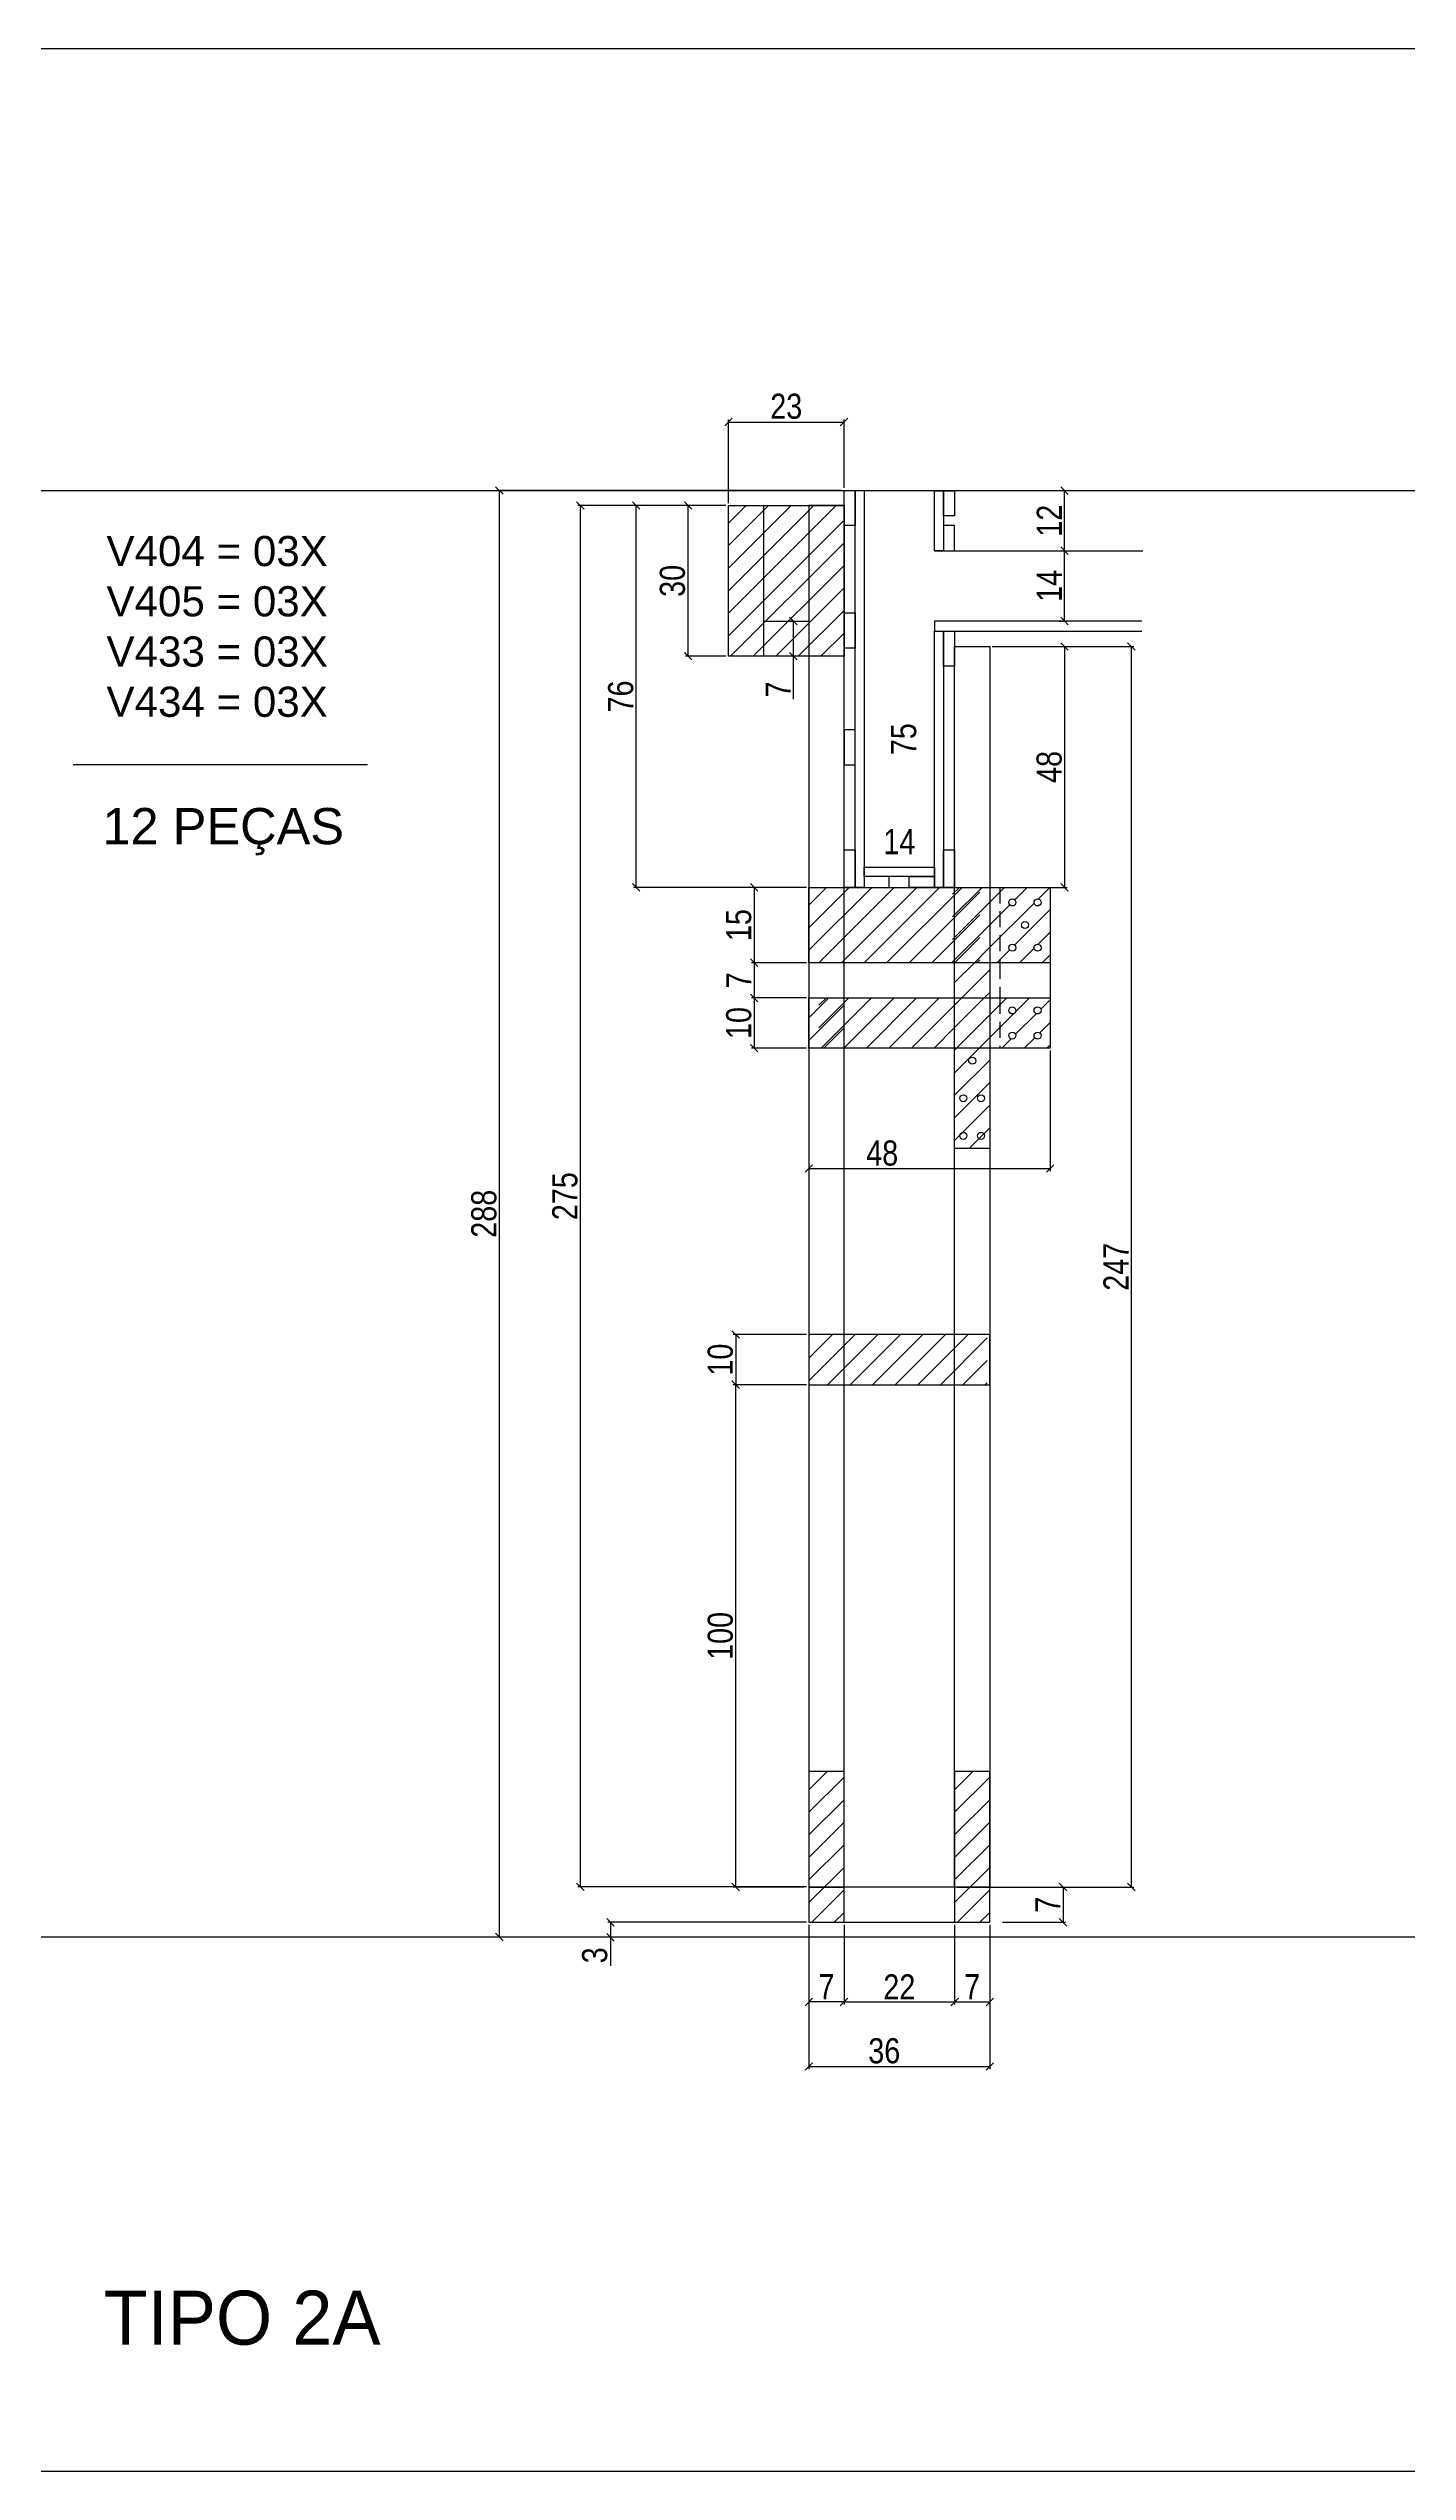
# Model space of a CAD drawing. Extents: x 17311 to 161354, y 153625 to 213544.
# Drawn here: x 19676 to 20217, y 209478 to 210442 of the extents above; entities that cross this region are included whole.
import ezdxf

# ---------------------------------------------------------------- set-up
doc = ezdxf.new("R2010")
doc.units = 0
doc.linetypes.add('DASHED2', pattern=[9.525, 6.35, -3.175])
doc.layers.get('0').update_dxf_attribs({"linetype": 'CONTINUOUS'})
doc.layers.get('DEFPOINTS').update_dxf_attribs({"linetype": 'CONTINUOUS'})
for name, color, linetype in [('8', 111, 'CONTINUOUS'), ('COTA', 241, 'CONTINUOUS'), ('detalhes', 4, 'CONTINUOUS'), ('HACHURA', 8, 'CONTINUOUS'), ('Painéis', 200, 'CONTINUOUS'), ('SARR_2.2x10', 60, 'CONTINUOUS'), ('SARR_7x7', 40, 'CONTINUOUS'), ('TIRAS REESCORAMENTO', 252, 'CONTINUOUS'), ('VIGAS', 3, 'CONTINUOUS')]:
    doc.layers.add(name, color=color, linetype=linetype)
doc.styles.add('COTA TECNICA 2X', font='techl___.ttf', dxfattribs={"height": 10})
doc.styles.add('R80-50', font='arial.ttf', dxfattribs={"height": 10})
doc.styles.add('ROMAS860', font='ROMAS860.SHX', dxfattribs={"height": 8.5})
doc.dimstyles.new('SECAO', dxfattribs={"dimscale": 0.333333, "dimtxt": 5, "dimasz": 9, "dimexe": 3, "dimexo": 3, "dimgap": 3, "dimtad": 1, "dimdec": 1, "dimlfac": 0.5, "dimzin": 12, "dimdsep": 46, "dimtxsty": 'COTA TECNICA 2X', "dimblk1": 'OBLIQUE', "dimblk2": 'OBLIQUE', "dimsah": 1, "dimcen": 0.9, "dimclrd": 4, "dimclre": 4, "dimclrt": 240, "dimadec": 1, "dimazin": 3, "dimtfac": 1, "dimtdec": 1, "dimtmove": 0, "dimatfit": 3, "dimfxl": 1, "dimtolj": 1, "dimtzin": 12, "dimarcsym": 0})
pattern_1 = [(45, (-6159.104, 12567.5495), (-4.49012806, 4.49012806), [])]
pattern_2 = [(45, (-6149.104, 12567.5495), (-4.49012806, 4.49012806), [])]

# ---------------------------------------------------------------- blocks, each defined once
blk = doc.blocks.new('_Oblique')
at = {"color": 0, "linetype": 'ByBlock', "lineweight": -2}
blk.add_line((-0.5, -0.5), (0.5, 0.5), dxfattribs=at)
blk = doc.blocks.new('*D2844')
at = {"layer": 'DEFPOINTS', "color": 0, "transparency": 16777216}
for p in [(19978.5, 209696.33), (20050.5, 209696.33), (20050.5, 209638.87)]:
    blk.add_point(p, dxfattribs=at)
at = {"layer": 'detalhes', "color": 4, "lineweight": -2, "transparency": 16777216}
for p, q in [((19978.5, 209695.33), (19978.5, 209637.87)), ((20050.5, 209695.33), (20050.5, 209637.87)), ((19978.5, 209638.87), (20050.5, 209638.87))]:
    blk.add_line(p, q, dxfattribs=at)
at = {"layer": 'detalhes', "color": 4, "lineweight": -2, "transparency": 16777216, "xscale": 3, "yscale": 3, "zscale": 3, "rotation": 180}
blk.add_blockref('_Oblique', (19978.5, 209638.87), dxfattribs=at)
at = {"layer": 'detalhes', "color": 4, "lineweight": -2, "transparency": 16777216, "xscale": 3, "yscale": 3, "zscale": 3}
blk.add_blockref('_Oblique', (20050.5, 209638.87), dxfattribs=at)
at = {"layer": 'detalhes', "color": 240, "transparency": 16777216, "insert": (20008.5, 209645.09), "char_height": 10, "attachment_point": 5, "style": 'COTA TECNICA 2X'}
blk.add_mtext('\\A1;36', dxfattribs=at)
blk = doc.blocks.new('*D2845')
at = {"layer": 'DEFPOINTS', "color": 0, "transparency": 16777216}
for p in [(19992.5, 209696.33), (20036.5, 209696.33), (20036.5, 209664.59)]:
    blk.add_point(p, dxfattribs=at)
at = {"layer": 'detalhes', "color": 4, "lineweight": -2, "transparency": 16777216}
for p, q in [((19992.5, 209695.33), (19992.5, 209663.59)), ((20036.5, 209695.33), (20036.5, 209663.59)), ((19992.5, 209664.59), (20036.5, 209664.59))]:
    blk.add_line(p, q, dxfattribs=at)
at = {"layer": 'detalhes', "color": 4, "lineweight": -2, "transparency": 16777216, "xscale": 3, "yscale": 3, "zscale": 3, "rotation": 180}
blk.add_blockref('_Oblique', (19992.5, 209664.59), dxfattribs=at)
at = {"layer": 'detalhes', "color": 4, "lineweight": -2, "transparency": 16777216, "xscale": 3, "yscale": 3, "zscale": 3}
blk.add_blockref('_Oblique', (20036.5, 209664.59), dxfattribs=at)
at = {"layer": 'detalhes', "color": 240, "transparency": 16777216, "insert": (20014.5, 209670.59), "char_height": 10, "attachment_point": 5, "style": 'COTA TECNICA 2X'}
blk.add_mtext('\\A1;22', dxfattribs=at)
blk = doc.blocks.new('*D2846')
at = {"layer": 'DEFPOINTS', "color": 0, "transparency": 16777216}
for p in [(20036.5, 209664.59), (20050.5, 209664.59), (20050.5, 209664.59)]:
    blk.add_point(p, dxfattribs=at)
at = {"layer": 'detalhes', "color": 4, "lineweight": -2, "transparency": 16777216}
blk.add_line((20036.5, 209664.59), (20050.5, 209664.59), dxfattribs=at)
at = {"layer": 'detalhes', "color": 4, "lineweight": -2, "transparency": 16777216, "xscale": 3, "yscale": 3, "zscale": 3, "rotation": 180}
blk.add_blockref('_Oblique', (20036.5, 209664.59), dxfattribs=at)
at = {"layer": 'detalhes', "color": 4, "lineweight": -2, "transparency": 16777216, "xscale": 3, "yscale": 3, "zscale": 3}
blk.add_blockref('_Oblique', (20050.5, 209664.59), dxfattribs=at)
at = {"layer": 'detalhes', "color": 240, "transparency": 16777216, "insert": (20043.5, 209670.66), "char_height": 10, "attachment_point": 5, "style": 'COTA TECNICA 2X'}
blk.add_mtext('\\A1;7', dxfattribs=at)
blk = doc.blocks.new('*D2847')
at = {"layer": 'DEFPOINTS', "color": 0, "transparency": 16777216}
for p in [(19978.5, 209664.59), (19978.5, 209664.59), (19992.5, 209664.59)]:
    blk.add_point(p, dxfattribs=at)
at = {"layer": 'detalhes', "color": 4, "lineweight": -2, "transparency": 16777216}
blk.add_line((19992.5, 209664.59), (19978.5, 209664.59), dxfattribs=at)
at = {"layer": 'detalhes', "color": 4, "lineweight": -2, "transparency": 16777216, "xscale": 3, "yscale": 3, "zscale": 3, "rotation": 180}
blk.add_blockref('_Oblique', (19978.5, 209664.59), dxfattribs=at)
at = {"layer": 'detalhes', "color": 4, "lineweight": -2, "transparency": 16777216, "xscale": 3, "yscale": 3, "zscale": 3}
blk.add_blockref('_Oblique', (19992.5, 209664.59), dxfattribs=at)
at = {"layer": 'detalhes', "color": 240, "transparency": 16777216, "insert": (19985.5, 209670.66), "char_height": 10, "attachment_point": 5, "style": 'COTA TECNICA 2X'}
blk.add_mtext('\\A1;7', dxfattribs=at)
blk = doc.blocks.new('*D2848')
at = {"layer": 'DEFPOINTS', "color": 0, "transparency": 16777216}
for p in [(19978.5, 209930.34), (19949.4, 209910.34), (19978.5, 209910.34)]:
    blk.add_point(p, dxfattribs=at)
at = {"layer": 'detalhes', "color": 4, "lineweight": -2, "transparency": 16777216}
for p, q in [((19977.5, 209930.34), (19948.4, 209930.34)), ((19949.4, 209930.34), (19949.4, 209910.34)), ((19977.5, 209910.34), (19948.4, 209910.34))]:
    blk.add_line(p, q, dxfattribs=at)
at = {"layer": 'detalhes', "color": 4, "lineweight": -2, "transparency": 16777216, "xscale": 3, "yscale": 3, "zscale": 3}
for p, rotation in [((19949.4, 209930.34), 90), ((19949.4, 209910.34), 270)]:
    blk.add_blockref('_Oblique', p, dxfattribs=dict(at, rotation=rotation))
at = {"layer": 'detalhes', "color": 240, "transparency": 16777216, "insert": (19943.3, 209920.34), "char_height": 10, "attachment_point": 5, "rotation": 90, "style": 'COTA TECNICA 2X'}
blk.add_mtext('\\A1;10', dxfattribs=at)
blk = doc.blocks.new('*D2849')
at = {"layer": 'DEFPOINTS', "color": 0, "transparency": 16777216}
for p in [(20050.5, 210204.29), (20050.5, 210108.37), (20080.25, 210108.37)]:
    blk.add_point(p, dxfattribs=at)
at = {"layer": 'detalhes', "color": 4, "lineweight": -2, "transparency": 16777216}
for p, q in [((20051.5, 210204.29), (20081.25, 210204.29)), ((20080.25, 210204.29), (20080.25, 210108.37)), ((20051.5, 210108.37), (20081.25, 210108.37))]:
    blk.add_line(p, q, dxfattribs=at)
at = {"layer": 'detalhes', "color": 4, "lineweight": -2, "transparency": 16777216, "xscale": 3, "yscale": 3, "zscale": 3}
for p, rotation in [((20080.25, 210204.29), 90), ((20080.25, 210108.37), 270)]:
    blk.add_blockref('_Oblique', p, dxfattribs=dict(at, rotation=rotation))
at = {"layer": 'detalhes', "color": 240, "transparency": 16777216, "insert": (20074.16, 210156.33), "char_height": 10, "attachment_point": 5, "rotation": 90, "style": 'COTA TECNICA 2X'}
blk.add_mtext('\\A1;48', dxfattribs=at)
blk = doc.blocks.new('*D2850')
at = {"layer": 'DEFPOINTS', "color": 0, "transparency": 16777216}
for p in [(19978.5, 209696.33), (19899.54, 209690.33), (19978.5, 209690.33)]:
    blk.add_point(p, dxfattribs=at)
at = {"layer": 'detalhes', "color": 4, "lineweight": -2, "transparency": 16777216}
for p, q in [((19977.5, 209696.33), (19898.54, 209696.33)), ((19899.54, 209696.33), (19899.54, 209690.33)), ((19977.5, 209690.33), (19898.54, 209690.33)), ((19899.54, 209690.33), (19899.54, 209678.99))]:
    blk.add_line(p, q, dxfattribs=at)
at = {"layer": 'detalhes', "color": 4, "lineweight": -2, "transparency": 16777216, "xscale": 3, "yscale": 3, "zscale": 3}
for p, rotation in [((19899.54, 209696.33), 90), ((19899.54, 209690.33), 270)]:
    blk.add_blockref('_Oblique', p, dxfattribs=dict(at, rotation=rotation))
at = {"layer": 'detalhes', "color": 240, "transparency": 16777216, "insert": (19893.32, 209683.16), "char_height": 10, "attachment_point": 5, "rotation": 90, "style": 'COTA TECNICA 2X'}
blk.add_mtext('\\A1;3', dxfattribs=at)
blk = doc.blocks.new('*D2851')
at = {"layer": 'DEFPOINTS', "color": 0, "transparency": 16777216}
for p in [(20015.54, 210266.42), (20022.39, 210266.42), (20015.54, 210116.37)]:
    blk.add_point(p, dxfattribs=at)
at = {"layer": 'detalhes', "color": 240, "transparency": 16777216, "insert": (20016.28, 210167.39), "char_height": 10, "attachment_point": 5, "rotation": 90, "style": 'COTA TECNICA 2X'}
blk.add_mtext('\\A1;75', dxfattribs=at)
blk = doc.blocks.new('*D2852')
at = {"layer": 'DEFPOINTS', "color": 0, "transparency": 16777216}
for p in [(20000.5, 210120.52), (20028.5, 210120.52), (20028.5, 210120.52)]:
    blk.add_point(p, dxfattribs=at)
at = {"layer": 'detalhes', "color": 240, "transparency": 16777216, "insert": (20014.5, 210126.6), "char_height": 10, "attachment_point": 5, "style": 'COTA TECNICA 2X'}
blk.add_mtext('\\A1;14', dxfattribs=at)
blk = doc.blocks.new('*D2853')
at = {"layer": 'DEFPOINTS', "color": 0, "transparency": 16777216}
for p in [(19949.4, 209910.34), (19978.5, 209910.34), (19977.5, 209710.33)]:
    blk.add_point(p, dxfattribs=at)
at = {"layer": 'detalhes', "color": 4, "lineweight": -2, "transparency": 16777216}
for p, q in [((19977.5, 209910.34), (19948.4, 209910.34)), ((19949.4, 209710.33), (19949.4, 209910.34)), ((19976.5, 209710.33), (19948.4, 209710.33))]:
    blk.add_line(p, q, dxfattribs=at)
at = {"layer": 'detalhes', "color": 4, "lineweight": -2, "transparency": 16777216, "xscale": 3, "yscale": 3, "zscale": 3}
for p, rotation in [((19949.4, 209910.34), 90), ((19949.4, 209710.33), 270)]:
    blk.add_blockref('_Oblique', p, dxfattribs=dict(at, rotation=rotation))
at = {"layer": 'detalhes', "color": 240, "transparency": 16777216, "insert": (19943.3, 209810.33), "char_height": 10, "attachment_point": 5, "rotation": 90, "style": 'COTA TECNICA 2X'}
blk.add_mtext('\\A1;100', dxfattribs=at)
blk = doc.blocks.new('*D2854')
at = {"layer": 'DEFPOINTS', "color": 0, "transparency": 16777216}
for p in [(19978.5, 210068.37), (20074.5, 210044.37), (20074.5, 209996.45)]:
    blk.add_point(p, dxfattribs=at)
at = {"layer": 'detalhes', "color": 4, "lineweight": -2, "transparency": 16777216}
for p, q in [((19978.5, 210067.37), (19978.5, 209995.45)), ((20074.5, 210043.37), (20074.5, 209995.45)), ((19978.5, 209996.45), (20074.5, 209996.45))]:
    blk.add_line(p, q, dxfattribs=at)
at = {"layer": 'detalhes', "color": 4, "lineweight": -2, "transparency": 16777216, "xscale": 3, "yscale": 3, "zscale": 3, "rotation": 180}
blk.add_blockref('_Oblique', (19978.5, 209996.45), dxfattribs=at)
at = {"layer": 'detalhes', "color": 4, "lineweight": -2, "transparency": 16777216, "xscale": 3, "yscale": 3, "zscale": 3}
blk.add_blockref('_Oblique', (20074.5, 209996.45), dxfattribs=at)
at = {"layer": 'detalhes', "color": 240, "transparency": 16777216, "insert": (20007.68, 210002.54), "char_height": 10, "attachment_point": 5, "style": 'COTA TECNICA 2X'}
blk.add_mtext('\\A1;48', dxfattribs=at)
blk = doc.blocks.new('*D2855')
at = {"layer": 'DEFPOINTS', "color": 0, "transparency": 16777216}
for p in [(20077.1, 210242.42), (20080.25, 210242.42), (20077.1, 210214.42)]:
    blk.add_point(p, dxfattribs=at)
at = {"layer": 'detalhes', "color": 4, "lineweight": -2, "transparency": 16777216}
for p, q in [((20078.1, 210242.42), (20081.25, 210242.42)), ((20080.25, 210214.42), (20080.25, 210242.42)), ((20078.1, 210214.42), (20081.25, 210214.42))]:
    blk.add_line(p, q, dxfattribs=at)
at = {"layer": 'detalhes', "color": 4, "lineweight": -2, "transparency": 16777216, "xscale": 3, "yscale": 3, "zscale": 3}
for p, rotation in [((20080.25, 210242.42), 90), ((20080.25, 210214.42), 270)]:
    blk.add_blockref('_Oblique', p, dxfattribs=dict(at, rotation=rotation))
at = {"layer": 'detalhes', "color": 240, "transparency": 16777216, "insert": (20074.18, 210228.42), "char_height": 10, "attachment_point": 5, "rotation": 90, "style": 'COTA TECNICA 2X'}
blk.add_mtext('\\A1;14', dxfattribs=at)
blk = doc.blocks.new('*D2856')
at = {"layer": 'DEFPOINTS', "color": 0, "transparency": 16777216}
for p in [(20051.5, 210204.29), (20051.5, 209710.33), (20106.79, 209710.33)]:
    blk.add_point(p, dxfattribs=at)
at = {"layer": 'detalhes', "color": 4, "lineweight": -2, "transparency": 16777216}
for p, q in [((20052.5, 210204.29), (20107.79, 210204.29)), ((20106.79, 210204.29), (20106.79, 209710.33)), ((20052.5, 209710.33), (20107.79, 209710.33))]:
    blk.add_line(p, q, dxfattribs=at)
at = {"layer": 'detalhes', "color": 4, "lineweight": -2, "transparency": 16777216, "xscale": 3, "yscale": 3, "zscale": 3}
for p, rotation in [((20106.79, 210204.29), 90), ((20106.79, 209710.33), 270)]:
    blk.add_blockref('_Oblique', p, dxfattribs=dict(at, rotation=rotation))
at = {"layer": 'detalhes', "color": 240, "transparency": 16777216, "insert": (20100.72, 209957.31), "char_height": 10, "attachment_point": 5, "rotation": 90, "style": 'COTA TECNICA 2X'}
blk.add_mtext('\\A1;247', dxfattribs=at)
blk = doc.blocks.new('*D2857')
at = {"layer": 'DEFPOINTS', "color": 0, "transparency": 16777216}
for p in [(20036.5, 209710.33), (20054.56, 209696.33), (20079.65, 209696.33)]:
    blk.add_point(p, dxfattribs=at)
at = {"layer": 'detalhes', "color": 4, "lineweight": -2, "transparency": 16777216}
for p, q in [((20037.5, 209710.33), (20080.65, 209710.33)), ((20079.65, 209710.33), (20079.65, 209696.33)), ((20055.56, 209696.33), (20080.65, 209696.33))]:
    blk.add_line(p, q, dxfattribs=at)
at = {"layer": 'detalhes', "color": 4, "lineweight": -2, "transparency": 16777216, "xscale": 3, "yscale": 3, "zscale": 3}
for p, rotation in [((20079.65, 209710.33), 90), ((20079.65, 209696.33), 270)]:
    blk.add_blockref('_Oblique', p, dxfattribs=dict(at, rotation=rotation))
at = {"layer": 'detalhes', "color": 240, "transparency": 16777216, "insert": (20073.57, 209703.33), "char_height": 10, "attachment_point": 5, "rotation": 90, "style": 'COTA TECNICA 2X'}
blk.add_mtext('\\A1;7', dxfattribs=at)
blk = doc.blocks.new('*D2858')
at = {"layer": 'DEFPOINTS', "color": 0, "transparency": 16777216}
for p in [(19978.5, 210108.37), (19956.73, 210078.37), (19978.5, 210078.37)]:
    blk.add_point(p, dxfattribs=at)
at = {"layer": 'detalhes', "color": 4, "lineweight": -2, "transparency": 16777216}
for p, q in [((19977.5, 210108.37), (19955.73, 210108.37)), ((19956.73, 210108.37), (19956.73, 210078.37)), ((19977.5, 210078.37), (19955.73, 210078.37))]:
    blk.add_line(p, q, dxfattribs=at)
at = {"layer": 'detalhes', "color": 4, "lineweight": -2, "transparency": 16777216, "xscale": 3, "yscale": 3, "zscale": 3}
for p, rotation in [((19956.73, 210108.37), 90), ((19956.73, 210078.37), 270)]:
    blk.add_blockref('_Oblique', p, dxfattribs=dict(at, rotation=rotation))
at = {"layer": 'detalhes', "color": 240, "transparency": 16777216, "insert": (19950.62, 210093.37), "char_height": 10, "attachment_point": 5, "rotation": 90, "style": 'COTA TECNICA 2X'}
blk.add_mtext('\\A1;15', dxfattribs=at)
blk = doc.blocks.new('*D2859')
at = {"layer": 'DEFPOINTS', "color": 0, "transparency": 16777216}
for p in [(19978.5, 210064.37), (19956.73, 210044.37), (19978.5, 210044.37)]:
    blk.add_point(p, dxfattribs=at)
at = {"layer": 'detalhes', "color": 4, "lineweight": -2, "transparency": 16777216}
for p, q in [((19977.5, 210064.37), (19955.73, 210064.37)), ((19956.73, 210064.37), (19956.73, 210044.37)), ((19977.5, 210044.37), (19955.73, 210044.37))]:
    blk.add_line(p, q, dxfattribs=at)
at = {"layer": 'detalhes', "color": 4, "lineweight": -2, "transparency": 16777216, "xscale": 3, "yscale": 3, "zscale": 3}
for p, rotation in [((19956.73, 210064.37), 90), ((19956.73, 210044.37), 270)]:
    blk.add_blockref('_Oblique', p, dxfattribs=dict(at, rotation=rotation))
at = {"layer": 'detalhes', "color": 240, "transparency": 16777216, "insert": (19950.63, 210054.37), "char_height": 10, "attachment_point": 5, "rotation": 90, "style": 'COTA TECNICA 2X'}
blk.add_mtext('\\A1;10', dxfattribs=at)
blk = doc.blocks.new('*D2860')
at = {"layer": 'DEFPOINTS', "color": 0, "transparency": 16777216}
for p in [(19978.5, 210078.37), (19956.73, 210064.37), (19978.5, 210064.37)]:
    blk.add_point(p, dxfattribs=at)
at = {"layer": 'detalhes', "color": 4, "lineweight": -2, "transparency": 16777216}
for p, q in [((19977.5, 210078.37), (19955.73, 210078.37)), ((19956.73, 210078.37), (19956.73, 210064.37)), ((19977.5, 210064.37), (19955.73, 210064.37))]:
    blk.add_line(p, q, dxfattribs=at)
at = {"layer": 'detalhes', "color": 4, "lineweight": -2, "transparency": 16777216, "xscale": 3, "yscale": 3, "zscale": 3}
for p, rotation in [((19956.73, 210078.37), 90), ((19956.73, 210064.37), 270)]:
    blk.add_blockref('_Oblique', p, dxfattribs=dict(at, rotation=rotation))
at = {"layer": 'detalhes', "color": 240, "transparency": 16777216, "insert": (19950.66, 210071.37), "char_height": 10, "attachment_point": 5, "rotation": 90, "style": 'COTA TECNICA 2X'}
blk.add_mtext('\\A1;7', dxfattribs=at)
blk = doc.blocks.new('*D2861')
at = {"layer": 'DEFPOINTS', "color": 0, "transparency": 16777216}
for p in [(20080.25, 210266.33), (20080.25, 210266.33), (20080.25, 210242.42)]:
    blk.add_point(p, dxfattribs=at)
at = {"layer": 'detalhes', "color": 4, "lineweight": -2, "transparency": 16777216}
blk.add_line((20080.25, 210242.42), (20080.25, 210266.33), dxfattribs=at)
at = {"layer": 'detalhes', "color": 4, "lineweight": -2, "transparency": 16777216, "xscale": 3, "yscale": 3, "zscale": 3}
for p, rotation in [((20080.25, 210266.33), 90), ((20080.25, 210242.42), 270)]:
    blk.add_blockref('_Oblique', p, dxfattribs=dict(at, rotation=rotation))
at = {"layer": 'detalhes', "color": 240, "transparency": 16777216, "insert": (20074.19, 210254.37), "char_height": 10, "attachment_point": 5, "rotation": 90, "style": 'COTA TECNICA 2X'}
blk.add_mtext('\\A1;12', dxfattribs=at)
blk = doc.blocks.new('*D2862')
at = {"layer": 'DEFPOINTS', "color": 0, "transparency": 16777216}
for p in [(19946.5, 210260.42), (19887.54, 209710.42), (19978.5, 209710.42)]:
    blk.add_point(p, dxfattribs=at)
at = {"layer": 'detalhes', "color": 4, "lineweight": -2, "transparency": 16777216}
for p, q in [((19945.5, 210260.42), (19886.54, 210260.42)), ((19887.54, 210260.42), (19887.54, 209710.42)), ((19977.5, 209710.42), (19886.54, 209710.42))]:
    blk.add_line(p, q, dxfattribs=at)
at = {"layer": 'detalhes', "color": 4, "lineweight": -2, "transparency": 16777216, "xscale": 3, "yscale": 3, "zscale": 3}
for p, rotation in [((19887.54, 210260.42), 90), ((19887.54, 209710.42), 270)]:
    blk.add_blockref('_Oblique', p, dxfattribs=dict(at, rotation=rotation))
at = {"layer": 'detalhes', "color": 240, "transparency": 16777216, "insert": (19881.43, 209985.42), "char_height": 10, "attachment_point": 5, "rotation": 90, "style": 'COTA TECNICA 2X'}
blk.add_mtext('\\A1;275', dxfattribs=at)
blk = doc.blocks.new('*D2863')
at = {"layer": 'DEFPOINTS', "color": 0, "transparency": 16777216}
for p in [(19909.77, 210260.42), (19946.5, 210260.42), (19977.5, 210108.37)]:
    blk.add_point(p, dxfattribs=at)
at = {"layer": 'detalhes', "color": 4, "lineweight": -2, "transparency": 16777216}
for p, q in [((19945.5, 210260.42), (19908.77, 210260.42)), ((19909.77, 210108.37), (19909.77, 210260.42)), ((19976.5, 210108.37), (19908.77, 210108.37))]:
    blk.add_line(p, q, dxfattribs=at)
at = {"layer": 'detalhes', "color": 4, "lineweight": -2, "transparency": 16777216, "xscale": 3, "yscale": 3, "zscale": 3}
for p, rotation in [((19909.77, 210260.42), 90), ((19909.77, 210108.37), 270)]:
    blk.add_blockref('_Oblique', p, dxfattribs=dict(at, rotation=rotation))
at = {"layer": 'detalhes', "color": 240, "transparency": 16777216, "insert": (19903.66, 210184.39), "char_height": 10, "attachment_point": 5, "rotation": 90, "style": 'COTA TECNICA 2X'}
blk.add_mtext('\\A1;76', dxfattribs=at)
blk = doc.blocks.new('*D2864')
at = {"layer": 'DEFPOINTS', "color": 0, "transparency": 16777216}
for p in [(19992.5, 210266.42), (19855.3, 209690.42), (19978.5, 209690.42)]:
    blk.add_point(p, dxfattribs=at)
at = {"layer": 'detalhes', "color": 4, "lineweight": -2, "transparency": 16777216}
for p, q in [((19991.5, 210266.42), (19854.3, 210266.42)), ((19855.3, 210266.42), (19855.3, 209690.42)), ((19977.5, 209690.42), (19854.3, 209690.42))]:
    blk.add_line(p, q, dxfattribs=at)
at = {"layer": 'detalhes', "color": 4, "lineweight": -2, "transparency": 16777216, "xscale": 3, "yscale": 3, "zscale": 3}
for p, rotation in [((19855.3, 210266.42), 90), ((19855.3, 209690.42), 270)]:
    blk.add_blockref('_Oblique', p, dxfattribs=dict(at, rotation=rotation))
at = {"layer": 'detalhes', "color": 240, "transparency": 16777216, "insert": (19849.21, 209978.42), "char_height": 10, "attachment_point": 5, "rotation": 90, "style": 'COTA TECNICA 2X'}
blk.add_mtext('\\A1;288', dxfattribs=at)
blk = doc.blocks.new('*D2865')
at = {"layer": 'DEFPOINTS', "color": 0, "transparency": 16777216}
for p in [(19930.46, 210260.42), (19946.5, 210260.42), (19946.5, 210200.42)]:
    blk.add_point(p, dxfattribs=at)
at = {"layer": 'detalhes', "color": 4, "lineweight": -2, "transparency": 16777216}
for p, q in [((19945.5, 210260.42), (19929.46, 210260.42)), ((19930.46, 210200.42), (19930.46, 210260.42)), ((19945.5, 210200.42), (19929.46, 210200.42))]:
    blk.add_line(p, q, dxfattribs=at)
at = {"layer": 'detalhes', "color": 4, "lineweight": -2, "transparency": 16777216, "xscale": 3, "yscale": 3, "zscale": 3}
for p, rotation in [((19930.46, 210260.42), 90), ((19930.46, 210200.42), 270)]:
    blk.add_blockref('_Oblique', p, dxfattribs=dict(at, rotation=rotation))
at = {"layer": 'detalhes', "color": 240, "transparency": 16777216, "insert": (19924.24, 210230.42), "char_height": 10, "attachment_point": 5, "rotation": 90, "style": 'COTA TECNICA 2X'}
blk.add_mtext('\\A1;30', dxfattribs=at)
blk = doc.blocks.new('*D2866')
at = {"layer": 'DEFPOINTS', "color": 0, "transparency": 16777216}
for p in [(19992.5, 210293.66), (19992.5, 210266.42), (19946.5, 210260.42)]:
    blk.add_point(p, dxfattribs=at)
at = {"layer": 'detalhes', "color": 4, "lineweight": -2, "transparency": 16777216}
for p, q in [((19946.5, 210261.42), (19946.5, 210294.66)), ((19992.5, 210267.42), (19992.5, 210294.66)), ((19946.5, 210293.66), (19992.5, 210293.66))]:
    blk.add_line(p, q, dxfattribs=at)
at = {"layer": 'detalhes', "color": 4, "lineweight": -2, "transparency": 16777216, "xscale": 3, "yscale": 3, "zscale": 3, "rotation": 180}
blk.add_blockref('_Oblique', (19946.5, 210293.66), dxfattribs=at)
at = {"layer": 'detalhes', "color": 4, "lineweight": -2, "transparency": 16777216, "xscale": 3, "yscale": 3, "zscale": 3}
blk.add_blockref('_Oblique', (19992.5, 210293.66), dxfattribs=at)
at = {"layer": 'detalhes', "color": 240, "transparency": 16777216, "insert": (19969.5, 210299.88), "char_height": 10, "attachment_point": 5, "style": 'COTA TECNICA 2X'}
blk.add_mtext('\\A1;23', dxfattribs=at)
blk = doc.blocks.new('*D2867')
at = {"layer": 'DEFPOINTS', "color": 0, "transparency": 16777216}
for p in [(19972.87, 210214.42), (19972.31, 210200.42), (19972.87, 210200.42)]:
    blk.add_point(p, dxfattribs=at)
at = {"layer": 'detalhes', "color": 4, "lineweight": -2, "transparency": 16777216}
for p, q in [((19971.87, 210214.42), (19971.31, 210214.42)), ((19972.31, 210214.42), (19972.31, 210200.42)), ((19971.87, 210200.42), (19971.31, 210200.42)), ((19972.31, 210200.42), (19972.31, 210183.31))]:
    blk.add_line(p, q, dxfattribs=at)
at = {"layer": 'detalhes', "color": 4, "lineweight": -2, "transparency": 16777216, "xscale": 3, "yscale": 3, "zscale": 3}
for p, rotation in [((19972.31, 210214.42), 90), ((19972.31, 210200.42), 270)]:
    blk.add_blockref('_Oblique', p, dxfattribs=dict(at, rotation=rotation))
at = {"layer": 'detalhes', "color": 240, "transparency": 16777216, "insert": (19966.24, 210187.18), "char_height": 10, "attachment_point": 5, "rotation": 90, "style": 'COTA TECNICA 2X'}
blk.add_mtext('\\A1;7', dxfattribs=at)

msp = doc.modelspace()

# ---------------------------------------------------------------- hatches: boundary and pattern name
at = {"layer": 'COTA'}
h = msp.add_hatch(dxfattribs=at)
h.set_pattern_fill('ANSI31', color=256, scale=2, style=0)
h.set_pattern_definition([(45, (335.572, 205136.644), (-4.490128, 4.490128), [])])
h.paths.add_polyline_path([(19992.5, 210200.42), (19946.5, 210200.42), (19946.5, 210260.42), (19992.5, 210260.42)])
h = msp.add_hatch(dxfattribs=at)
h.set_pattern_fill('ANSI31', color=256, scale=2, style=0)
h.set_pattern_definition(pattern_2)
h.paths.add_polyline_path([(20046.5, 210108.37), (19978.5, 210108.37), (19978.5, 210078.37), (20046.5, 210078.37)])
h = msp.add_hatch(dxfattribs=at)
h.set_pattern_fill('ANSI31', color=256, scale=2, style=0)
h.set_pattern_definition(pattern_1)
h.paths.add_polyline_path([(20049.7, 210108.37), (20035.7, 210108.37), (20035.7, 210078.37), (20049.7, 210078.37)])
h = msp.add_hatch(dxfattribs=at)
h.set_pattern_fill('ANSI31', color=256, scale=2, style=0)
h.set_pattern_definition(pattern_1)
h.paths.add_polyline_path([(20074.5, 210108.37), (20049.7, 210108.37), (20049.7, 210078.37), (20074.5, 210078.37)])
h.paths.add_polyline_path([(20060.9, 210084.37, -1), (20058.1, 210084.37, -1)], flags=16)
h.paths.add_polyline_path([(20063.1, 210093.37, -1), (20065.9, 210093.37, -1)], flags=16)
h.paths.add_polyline_path([(20058.1, 210102.37, -1), (20060.9, 210102.37, -1)], flags=16)
h.paths.add_polyline_path([(20070.9, 210084.37, -1), (20068.1, 210084.37, -1)], flags=16)
h.paths.add_polyline_path([(20068.1, 210102.37, -1), (20070.9, 210102.37, -1)], flags=16)
h = msp.add_hatch(dxfattribs=at)
h.set_pattern_fill('ANSI31', color=256, scale=2, style=0)
h.set_pattern_definition(pattern_1)
h.paths.add_polyline_path([(20036.5, 210078.37), (20036.5, 210064.37), (20050.5, 210064.37), (20050.5, 210078.37)])
h = msp.add_hatch(dxfattribs=at)
h.set_pattern_fill('ANSI31', color=256, scale=2, style=0)
h.set_pattern_definition(pattern_2)
h.paths.add_polyline_path([(19992.5, 210064.37), (19978.5, 210064.37), (19978.5, 210044.37), (19992.5, 210044.37)])
h = msp.add_hatch(dxfattribs=at)
h.set_pattern_fill('ANSI31', color=256, scale=2, style=0)
h.set_pattern_definition(pattern_1)
h.paths.add_polyline_path([(20036.5, 210064.37), (19982.5, 210064.37), (19982.5, 210044.37), (20036.5, 210044.37)])
h = msp.add_hatch(dxfattribs=at)
h.set_pattern_fill('ANSI31', color=256, scale=2, style=0)
h.set_pattern_definition(pattern_1)
h.paths.add_polyline_path([(20049.7, 210064.37), (20035.7, 210064.37), (20035.7, 210044.37), (20049.7, 210044.37)])
h = msp.add_hatch(dxfattribs=at)
h.set_pattern_fill('ANSI31', color=256, scale=2, style=0)
h.set_pattern_definition(pattern_1)
h.paths.add_polyline_path([(20074.5, 210064.37), (20049.7, 210064.37), (20049.7, 210044.37), (20074.5, 210044.37)])
h.paths.add_polyline_path([(20058.1, 210059.37, -1), (20060.9, 210059.37, -1)], flags=16)
h.paths.add_polyline_path([(20060.9, 210049.37, -1), (20058.1, 210049.37, -1)], flags=16)
h.paths.add_polyline_path([(20068.1, 210059.37, -1), (20070.9, 210059.37, -1)], flags=16)
h.paths.add_polyline_path([(20070.9, 210049.37, -1), (20068.1, 210049.37, -1)], flags=16)
h = msp.add_hatch(dxfattribs=at)
h.set_pattern_fill('ANSI31', color=256, scale=2, style=0)
h.set_pattern_definition(pattern_1)
h.paths.add_polyline_path([(20036.5, 210004.43), (20050.5, 210004.43), (20050.5, 210044.37), (20036.5, 210044.37)])
h = msp.add_hatch(dxfattribs=at)
h.set_pattern_fill('ANSI31', color=256, scale=2, style=0)
h.set_pattern_definition([(45, (-6159.104, 12637.5495), (-4.49012806, 4.49012806), [])])
h.paths.add_polyline_path([(20049.5, 209930.34), (19978.5, 209930.34), (19978.5, 209910.34), (20049.5, 209910.34)])
h = msp.add_hatch(dxfattribs=at)
h.set_pattern_fill('ANSI31', color=256, scale=2, style=0)
h.set_pattern_definition([(45, (134.281, 203887.1345), (-4.490128, 4.490128), [])])
h.paths.add_polyline_path([(19978.5, 209696.33), (19992.5, 209696.33), (19992.5, 209756.33), (19978.5, 209756.33)])
h = msp.add_hatch(dxfattribs=at)
h.set_pattern_fill('ANSI31', color=256, scale=2, style=0)
h.set_pattern_definition([(45, (192.281, 203887.1345), (-4.490128, 4.490128), [])])
h.paths.add_polyline_path([(20036.5, 209696.33), (20050.5, 209696.33), (20050.5, 209756.33), (20036.5, 209756.33)])

# ---------------------------------------------------------------- linework, layer by layer
at = {"linetype": 'Continuous'}
for p, q in [((19960.5, 210214.42), (19978.5, 210214.42)), ((20074.5, 210078.37), (20074.5, 210064.37))]:
    msp.add_line(p, q, dxfattribs=at)
msp.add_line((20050.5, 210004.43), (20036.5, 210004.43))
msp.add_lwpolyline([(20000.5, 209696.33), (20050.5, 209696.33), (20050.5, 209710.33), (19978.5, 209710.33), (19978.5, 209696.33), (20000.5, 209696.33)], dxfattribs=at)
for centre in [(20059.5, 210102.37), (20069.5, 210102.37), (20064.5, 210093.37), (20059.5, 210084.37), (20069.5, 210084.37), (20059.5, 210059.37), (20069.5, 210059.37), (20059.5, 210049.37), (20069.5, 210049.37), (20043.5, 210039.37), (20040, 210024.4), (20047, 210024.4), (20040, 210009.43), (20047, 210009.43)]:
    msp.add_circle(centre, 1.4)
at = {"layer": '8', "color": 5, "linetype": 'Continuous'}
msp.add_lwpolyline([(20247.34, 209477.62), (19650.53, 209477.62), (19650.53, 210442.41), (20247.34, 210442.41)], close=True, dxfattribs=at)
at = {"layer": 'COTA', "linetype": 'DASHED2'}
for p, q in [((20054.5, 210108.37), (20054.5, 210078.37)), ((20054.5, 210078.37), (20054.5, 210064.37)), ((20054.5, 210064.37), (20054.5, 210044.37))]:
    msp.add_line(p, q, dxfattribs=at)
at = {"layer": 'HACHURA', "color": 7}
msp.add_line((19685.68, 210157.27), (19802.84, 210157.27), dxfattribs=at)
at = {"layer": 'Painéis'}
for points in [[(19992.5, 210200.42), (19946.5, 210200.42), (19946.5, 210260.42), (19992.5, 210260.42)], [(19978.5, 209696.33), (19992.5, 209696.33), (19992.5, 209756.33), (19978.5, 209756.33)], [(20036.5, 209696.33), (20050.5, 209696.33), (20050.5, 209756.33), (20036.5, 209756.33)]]:
    msp.add_lwpolyline(points, close=True, dxfattribs=at)
msp.add_lwpolyline([(19978.5, 209910.34), (20050.5, 209910.34), (20050.5, 209930.34), (19978.5, 209930.34), (19978.5, 209910.34)], dxfattribs=at)
at = {"layer": 'SARR_2.2x10', "linetype": 'Continuous'}
for points in [[(20074.5, 210078.37), (19978.5, 210078.37), (19978.5, 210108.37), (20074.5, 210108.37)], [(20074.5, 210044.37), (19978.5, 210044.37), (19978.5, 210064.37), (20074.5, 210064.37)]]:
    msp.add_lwpolyline(points, close=True, dxfattribs=at)
at = {"layer": 'SARR_7x7', "linetype": 'Continuous'}
msp.add_line((19960.5, 210260.42), (19960.5, 210200.42), dxfattribs=at)
for points in [[(19978.5, 209710.33), (19992.5, 209710.33), (19992.5, 210260.42), (19978.5, 210260.42)], [(20050.5, 209710.33), (20036.5, 209710.33), (20036.5, 210204.29), (20050.5, 210204.29)]]:
    msp.add_lwpolyline(points, close=True, dxfattribs=at)
at = {"layer": 'TIRAS REESCORAMENTO', "linetype": 'ByBlock'}
for p, q in [((22634.59, 210266.33), (17860.1, 210266.33)), ((20000.5, 210266.42), (20111.46, 210266.42)), ((20028.5, 210242.42), (20111.46, 210242.42)), ((20028.5, 210210.42), (20110.98, 210210.42)), ((22634.59, 209690.33), (17860.1, 209690.33))]:
    msp.add_line(p, q, dxfattribs=at)
for points in [[(19992.5, 210266.42), (19996.9, 210266.42), (19996.9, 210252.42), (19992.5, 210252.42)], [(20032.1, 210242.42), (20028.5, 210242.42), (20028.5, 210266.33), (20032.1, 210266.33)], [(20032.1, 210266.33), (20036.5, 210266.33), (20036.5, 210256.33), (20032.1, 210256.33)], [(20032.1, 210242.42), (20036.5, 210242.42), (20036.5, 210252.42), (20032.1, 210252.42)], [(19992.5, 210217.65), (19996.9, 210217.65), (19996.9, 210203.65), (19992.5, 210203.65)], [(20032.1, 210210.42), (20036.5, 210210.42), (20036.5, 210196.42), (20032.1, 210196.42)], [(19992.5, 210157.14), (19996.9, 210157.14), (19996.9, 210171.14), (19992.5, 210171.14)], [(19992.5, 210123.37), (19996.9, 210123.37), (19996.9, 210108.37), (19992.5, 210108.37)], [(20032.1, 210123.37), (20036.5, 210123.37), (20036.5, 210108.37), (20032.1, 210108.37)], [(20028.5, 210112.77), (20000.5, 210112.77), (20000.5, 210116.37), (20028.5, 210116.37)], [(20010.5, 210108.37), (20010.5, 210112.77), (20000.5, 210112.77), (20000.5, 210108.37)], [(20018.46, 210108.37), (20018.46, 210112.77), (20028.5, 210112.77), (20028.5, 210108.37)]]:
    msp.add_lwpolyline(points, close=True, dxfattribs=at)
for points in [[(20000.5, 210108.37), (19996.9, 210108.37), (19996.9, 210266.42), (20000.5, 210266.42), (20000.5, 210108.37)], [(20110.98, 210214.42), (20028.5, 210214.42), (20028.5, 210210.42), (20110.98, 210210.42)], [(20032.1, 210108.37), (20028.5, 210108.37), (20028.5, 210210.42), (20032.1, 210210.42), (20032.1, 210108.37)]]:
    msp.add_lwpolyline(points, dxfattribs=at)

# ---------------------------------------------------------------- texts
at = {"linetype": 'Continuous', "style": 'ROMAS860'}
msp.add_text('TIPO 2A', height=21.505, dxfattribs=at).set_placement((19697.82, 209528.14))
at = {"layer": 'VIGAS', "color": 7, "attachment_point": 1, "style": 'R80-50'}
for s, width, insert, char_height in [('V404 = 03X\\PV405 = 03X\\PV433 = 03X\\PV434 = 03X', 124.324, (19698.99, 210248.3), 12), ('12 PEÇAS', 162.221, (19697.36, 210139.98), 14.4)]:
    msp.add_mtext_dynamic_manual_height_columns(s, width=width, gutter_width=50, heights=[0], dxfattribs=dict(at, insert=insert, char_height=char_height))

# ---------------------------------------------------------------- dimensions: what is measured, and where the dimension line sits
at = {"layer": 'detalhes', "color": 3}
for base, p1, p2, picture, middle in [((19992.5, 210293.66), (19946.5, 210260.42), (19992.5, 210266.42), '*D2866', (19969.5, 210299.88)), ((19978.5, 209664.59), (19992.5, 209664.59), (19978.5, 209664.59), '*D2847', (19985.5, 209670.66))]:
    dim = msp.add_linear_dim(base=base, p1=p1, p2=p2, dimstyle='SECAO', dxfattribs=at)
    dim.commit()
    dim.dimension.update_dxf_attribs({"geometry": picture, "text_midpoint": middle})
for base, p1, p2, picture, middle in [((19855.3, 209690.42), (19992.5, 210266.42), (19978.5, 209690.42), '*D2864', (19849.21, 209978.42)), ((20080.25, 210266.33), (20080.25, 210242.42), (20080.25, 210266.33), '*D2861', (20074.19, 210254.37)), ((19887.54, 209710.42), (19946.5, 210260.42), (19978.5, 209710.42), '*D2862', (19881.43, 209985.42)), ((19909.77, 210260.42), (19977.5, 210108.37), (19946.5, 210260.42), '*D2863', (19903.66, 210184.39)), ((19930.46, 210260.42), (19946.5, 210200.42), (19946.5, 210260.42), '*D2865', (19924.24, 210230.42)), ((20080.25, 210242.42), (20077.1, 210214.42), (20077.1, 210242.42), '*D2855', (20074.18, 210228.42)), ((20080.25, 210108.37), (20050.5, 210204.29), (20050.5, 210108.37), '*D2849', (20074.16, 210156.33)), ((20106.79, 209710.33), (20051.5, 210204.29), (20051.5, 209710.33), '*D2856', (20100.72, 209957.31)), ((19956.73, 210078.37), (19978.5, 210108.37), (19978.5, 210078.37), '*D2858', (19950.62, 210093.37)), ((19956.73, 210064.37), (19978.5, 210078.37), (19978.5, 210064.37), '*D2860', (19950.66, 210071.37)), ((19956.73, 210044.37), (19978.5, 210064.37), (19978.5, 210044.37), '*D2859', (19950.63, 210054.37)), ((19949.4, 209910.34), (19978.5, 209930.34), (19978.5, 209910.34), '*D2848', (19943.3, 209920.34)), ((19949.4, 209910.34), (19977.5, 209710.33), (19978.5, 209910.34), '*D2853', (19943.3, 209810.33)), ((20079.65, 209696.33), (20036.5, 209710.33), (20054.56, 209696.33), '*D2857', (20073.57, 209703.33)), ((19899.54, 209690.33), (19978.5, 209696.33), (19978.5, 209690.33), '*D2850', (19893.32, 209683.16))]:
    dim = msp.add_linear_dim(base=base, p1=p1, p2=p2, angle=90, dimstyle='SECAO', dxfattribs=at)
    dim.commit()
    dim.dimension.update_dxf_attribs({"geometry": picture, "text_midpoint": middle})
dim = msp.add_linear_dim(base=(20022.39, 210266.42), p1=(20015.54, 210116.37), p2=(20015.54, 210266.42), angle=90, dimstyle='SECAO', override={"dimse1": 1, "dimse2": 1, "dimsd1": 1, "dimsd2": 1}, dxfattribs=at)
dim.commit()
dim.dimension.update_dxf_attribs({"geometry": '*D2851', "text_midpoint": (20022.39, 210167.39), "dimtype": 160})
dim = msp.add_linear_dim(base=(19972.31, 210200.42), p1=(19972.87, 210214.42), p2=(19972.87, 210200.42), angle=90, dimstyle='SECAO', dxfattribs=at)
dim.commit()
dim.dimension.update_dxf_attribs({"geometry": '*D2867', "text_midpoint": (19972.31, 210187.18), "dimtype": 160})
dim = msp.add_linear_dim(base=(20028.5, 210120.52), p1=(20000.5, 210120.52), p2=(20028.5, 210120.52), dimstyle='SECAO', override={"dimse1": 1, "dimse2": 1, "dimsd1": 1, "dimsd2": 1}, dxfattribs=at)
dim.commit()
dim.dimension.update_dxf_attribs({"geometry": '*D2852', "text_midpoint": (20014.5, 210126.6)})
for base, p1, p2, picture, middle in [((20074.5, 209996.45), (19978.5, 210068.37), (20074.5, 210044.37), '*D2854', (20007.68, 209996.45)), ((20050.5, 209638.87), (19978.5, 209696.33), (20050.5, 209696.33), '*D2844', (20008.5, 209638.87)), ((20036.5, 209664.59), (19992.5, 209696.33), (20036.5, 209696.33), '*D2845', (20014.5, 209664.59)), ((20050.5, 209664.59), (20036.5, 209664.59), (20050.5, 209664.59), '*D2846', (20043.5, 209664.59))]:
    dim = msp.add_linear_dim(base=base, p1=p1, p2=p2, dimstyle='SECAO', dxfattribs=at)
    dim.commit()
    dim.dimension.update_dxf_attribs({"geometry": picture, "text_midpoint": middle, "dimtype": 160})

doc.saveas('drawing.dxf')
